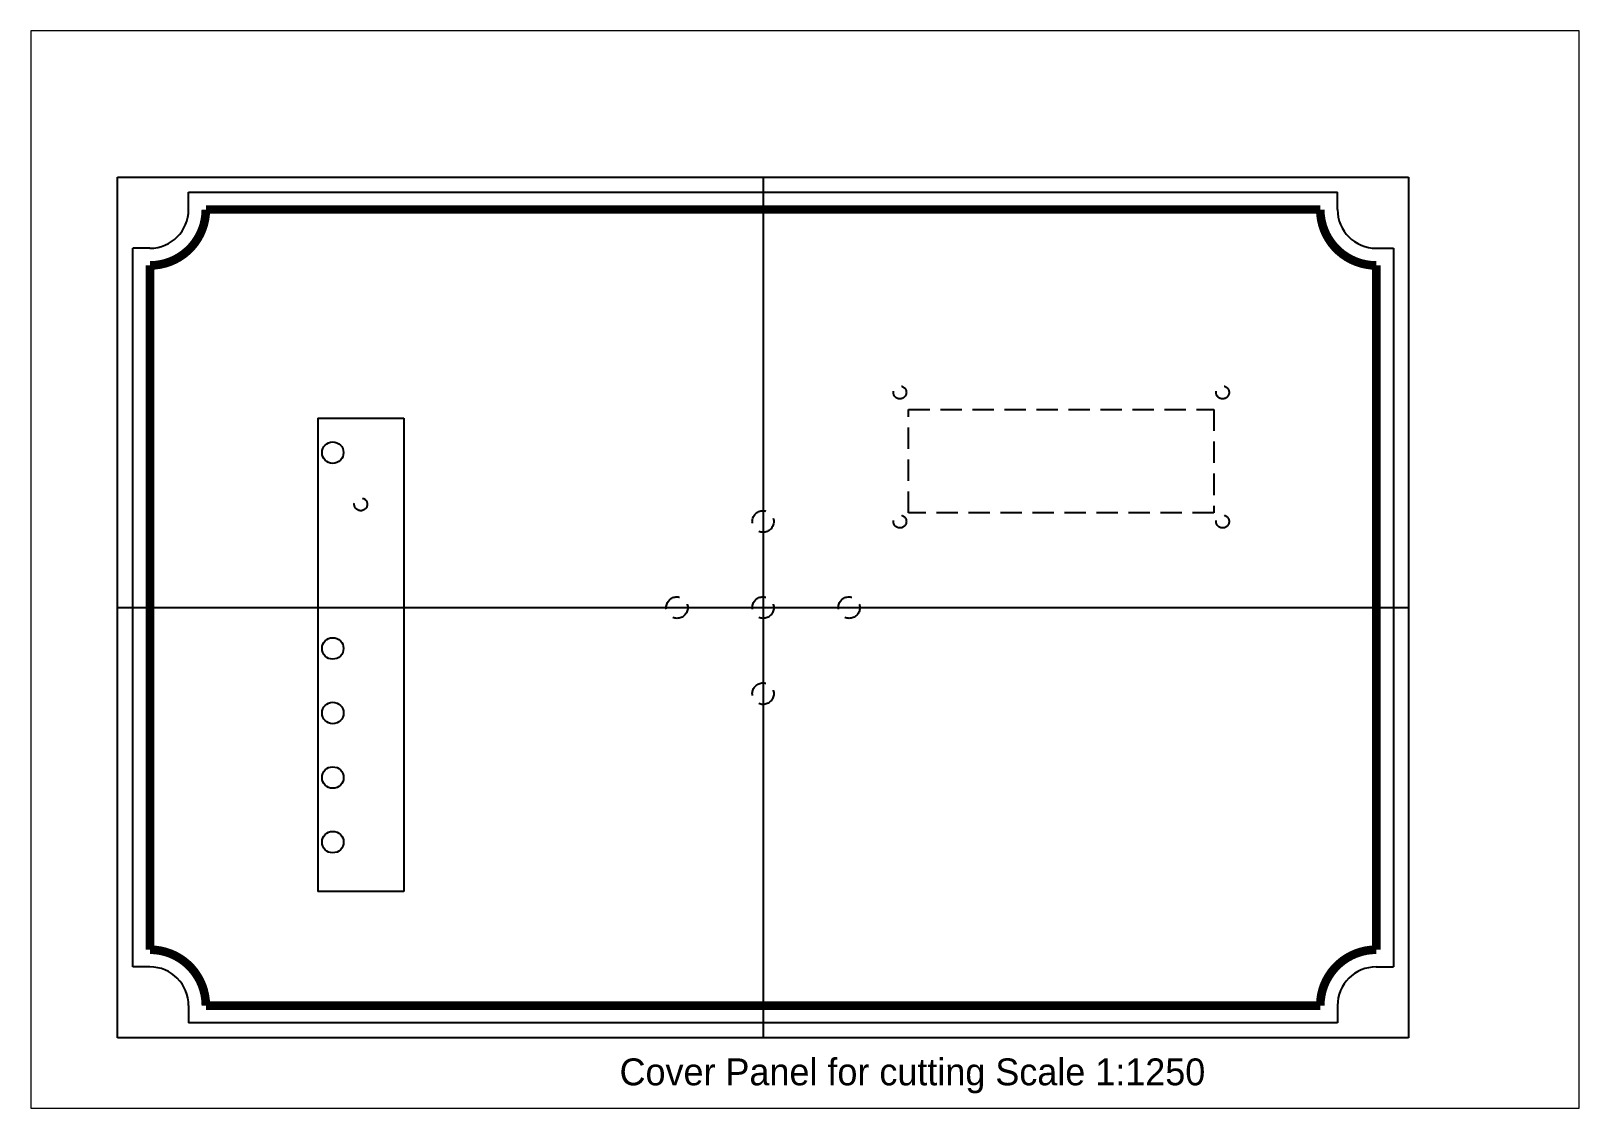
# Paper-space layout 'Panel1250A4' of a CAD drawing. Header units: millimetres. Extents: x 1 to 288, y 1 to 202.
# The model-space entities are those that its viewports show. They can reach past a viewport. Long polylines and large blocks are cut down to what shows.
import ezdxf

# ---------------------------------------------------------------- set-up
doc = ezdxf.new("R2010")
doc.units = ezdxf.units.MM
doc.header["$LTSCALE"] = 0.5
doc.linetypes.add('DASHED2', pattern=[9.525, 6.35, -3.175])
for name, color, linetype in [('Boarder', 7, 'Continuous'), ('Cutout', 6, 'Continuous'), ('LabelTerminal', 5, 'Continuous'), ('WC-DET1', 8, 'Continuous')]:
    doc.layers.add(name, color=color, linetype=linetype)
doc.styles.add('style1', font='ARLRDBD.TTF')

# ---------------------------------------------------------------- blocks, each defined once
blk = doc.blocks.new('LED-Board')
for p, q in [((0, 0), (0, -110)), ((0, 0), (20, 0)), ((20, 0), (20, -110)), ((20, -110), (0, -110))]:
    blk.add_line(p, q)
at = {"linetype": 'DASHED2'}
blk.add_circle((10, -20), 1.5, dxfattribs=at)

msp = doc.modelspace()

# ---------------------------------------------------------------- linework, layer by layer
at = {"layer": 'Boarder'}
for p, q in [((985.63, 1346.73), (1285.63, 1346.73)), ((985.63, 1146.73), (985.63, 1346.73)), ((1285.63, 1346.73), (1285.63, 1146.73)), ((1002.13, 1343.23), (1269.13, 1343.23)), ((1002.13, 1339.23), (1002.13, 1343.23)), ((1269.13, 1339.23), (1269.13, 1343.23)), ((989.13, 1163.23), (989.13, 1330.23)), ((993.13, 1330.23), (989.13, 1330.23)), ((1278.13, 1330.23), (1282.13, 1330.23)), ((1282.13, 1330.23), (1282.13, 1163.23)), ((993.13, 1163.23), (989.13, 1163.23)), ((1278.13, 1163.23), (1282.13, 1163.23)), ((1002.13, 1154.23), (1002.13, 1150.23)), ((1269.13, 1154.23), (1269.13, 1150.23)), ((1269.13, 1150.23), (1002.13, 1150.23)), ((1285.63, 1146.73), (985.63, 1146.73))]:
    msp.add_line(p, q, dxfattribs=at)
at = {"layer": 'Boarder', "const_width": 2}
msp.add_lwpolyline([(1006.13, 1339.23), (1265.13, 1339.23, 0.414214), (1278.13, 1326.23), (1278.13, 1167.23, 0.414214), (1265.13, 1154.23), (1006.13, 1154.23, 0.414214), (993.13, 1167.23), (993.13, 1326.23, 0.414214)], format="xyb", close=True, dxfattribs=at)
at = {"layer": 'Boarder'}
for centre, start, end in [((993.13, 1339.23), 270, 0), ((1278.13, 1339.23), 180, 270), ((993.13, 1154.23), 0, 90), ((1278.13, 1154.23), 90, 180)]:
    msp.add_arc(centre, 9, start, end, dxfattribs=at)
at = {"layer": 'Cutout', "linetype": 'DASHED2'}
for p, q in [((1169.43, 1268.73), (1169.43, 1292.73)), ((1169.43, 1292.73), (1240.43, 1292.73)), ((1240.43, 1292.73), (1240.43, 1268.73)), ((1240.43, 1268.73), (1169.43, 1268.73))]:
    msp.add_line(p, q, dxfattribs=at)
for centre in [(1167.43, 1296.73), (1242.43, 1296.73), (1167.43, 1266.73), (1242.43, 1266.73)]:
    msp.add_circle(centre, 1.5, dxfattribs=at)
at = {"layer": 'Cutout'}
for centre in [(1035.63, 1282.73), (1035.63, 1237.23), (1035.64, 1222.23), (1035.64, 1207.23), (1035.64, 1192.23)]:
    msp.add_circle(centre, 2.5, dxfattribs=at)
at = {"layer": 'LabelTerminal'}
for p, q in [((1135.63, 1346.73), (1135.63, 1146.73)), ((985.63, 1246.73), (1285.63, 1246.73))]:
    msp.add_line(p, q, dxfattribs=at)
at = {"layer": 'LabelTerminal', "linetype": 'DASHED2'}
for centre in [(1135.63, 1266.73), (1115.63, 1246.73), (1135.63, 1246.73), (1155.63, 1246.73), (1135.63, 1226.73)]:
    msp.add_circle(centre, 2.5, dxfattribs=at)

# ---------------------------------------------------------------- block references
at = {"layer": 'WC-DET1'}
msp.add_blockref('LED-Board', (1032.13, 1290.73), dxfattribs=at)

psp = doc.layouts.new('Panel1250A4')

# ---------------------------------------------------------------- texts
at = {"style": 'style1'}
psp.add_text('Cover Panel for cutting Scale 1:1250', height=5, dxfattribs=at).set_placement((110.01, 5.58))

# ---------------------------------------------------------------- viewports
at = {"layer": 'Defpoints'}
psp.add_viewport(center=(144.49, 101.47), size=(287.83, 200.2226), view_center_point=(1145.38, 1255.58), view_height=250.2783, dxfattribs=at)

doc.saveas('drawing.dxf')
